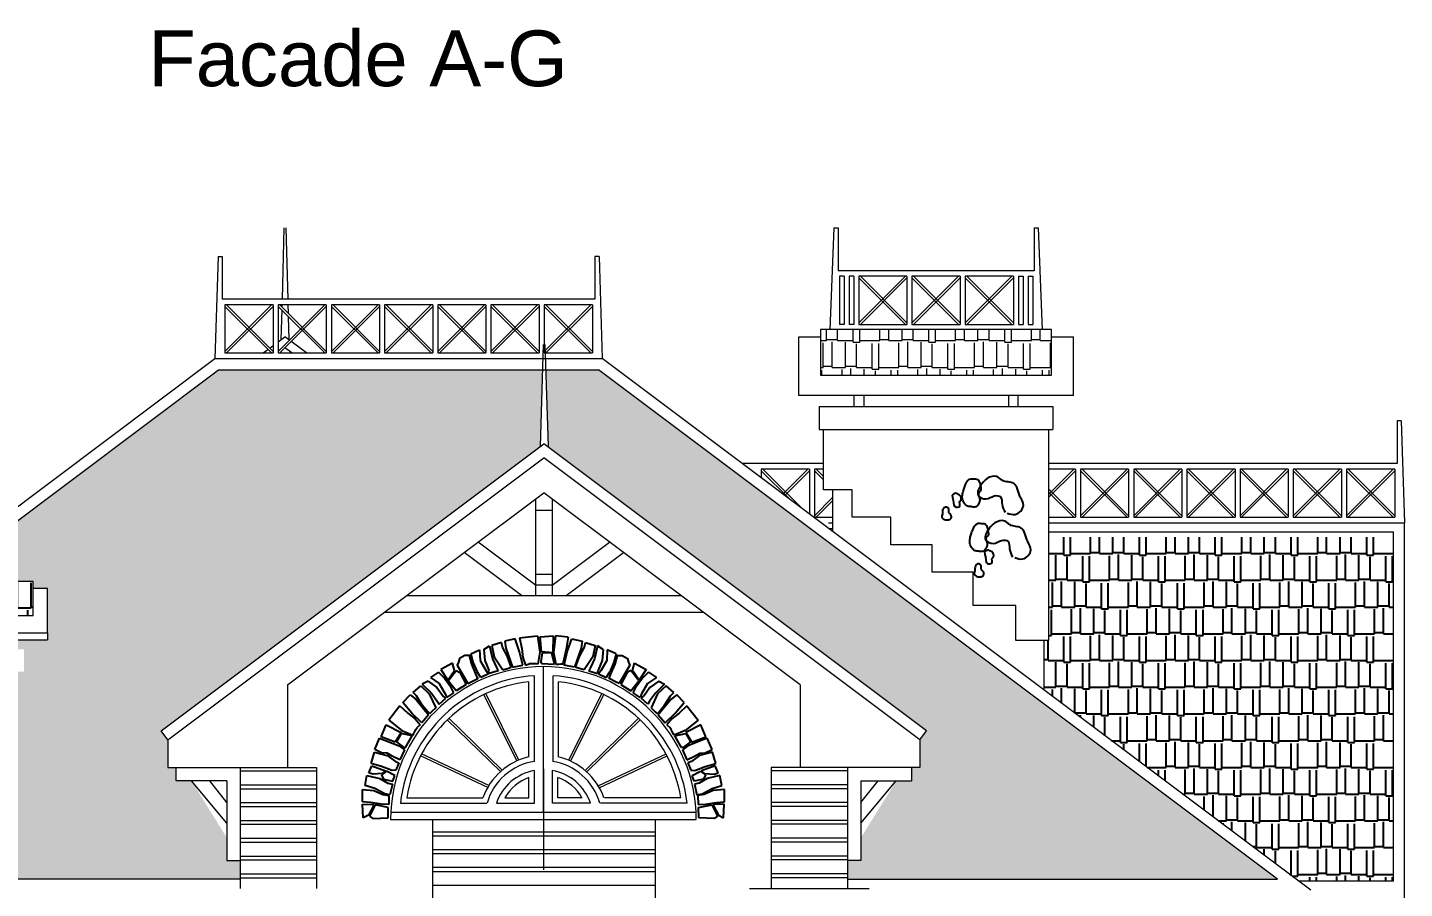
# Model space of a CAD drawing. Header units: millimetres. Extents: x 85048 to 158814, y 1395 to 38919.
# Drawn here: x 119736 to 132096, y 10622 to 18351 of the extents above; entities that cross this region are included whole.
import ezdxf

# ---------------------------------------------------------------- set-up
doc = ezdxf.new("R2010")
doc.units = ezdxf.units.MM
doc.layers.add('hatches', color=8, linetype='Continuous')
doc.layers.add('wall', color=5, linetype='Continuous')
doc.layers.add('txt', color=7, linetype='Continuous', lineweight=13)
doc.styles.get("Standard").update_dxf_attribs({"font": 'arial.ttf'})
pattern_1 = [(0, (-4078673.12, 892499.9), (510, 240), [120, -100, 140, -60, 180, -80]), (0, (-4078553.12, 892509.9), (510, 240), [100, -380, 80, -120]), (0, (-4078313.12, 892484.9), (510, 240), [60, -620]), (90, (-4078673.12, 892499.9), (-170, 240), [230, -730]), (90, (-4078553.12, 892499.9), (-170, 240), [225, -735]), (90, (-4078453.12, 892499.9), (-170, 240), [210, -750]), (90, (-4078313.12, 892484.9), (-170, 240), [230, -730]), (90, (-4078253.12, 892484.9), (-170, 240), [230, -730]), (90, (-4078073.12, 892499.9), (-170, 240), [220, -740])]

msp = doc.modelspace()

# ---------------------------------------------------------------- hatches: boundary and pattern name
at = {"layer": 'hatches', "ltscale": 50, "true_color": 0x8f9991}
h = msp.add_hatch(dxfattribs=at)
h.set_pattern_fill('AR-RSHKE', color=252, scale=20, style=0)
h.set_pattern_definition(pattern_1)
h.paths.add_polyline_path([(115356, 10707), (118304, 12918), (118304, 12853), (118827, 12853), (118827, 12769), (118515, 12769), (118515, 12569), (118586, 12569), (118570, 10881), (118661, 10881), (118661, 10707)])
h.paths.add_polyline_path([(127216, 11077), (127216, 10872), (127203, 10872), (127203, 10870), (127096, 10870), (127096, 10707), (130956, 10707), (124861, 15279), (124386, 15279), (124408, 14593), (127805, 12037), (127745, 11957), (127745, 11707), (127670, 11707), (127670, 11587), (127533, 11587)])
h.paths.add_polyline_path([(121538, 10872), (121525, 10872), (121525, 11077), (121208, 11587), (121071, 11587), (121071, 11707), (120996, 11707), (120996, 11957), (120933, 12040), (124337, 14593), (124358, 15279), (121451, 15279), (118918, 13379), (119787, 13379), (119787, 13314), (119916, 13314), (119916, 12918), (119916, 12853), (119393, 12853), (119393, 12769), (119705, 12769), (119705, 12569), (119626, 12569), (119626, 10881), (119551, 10881), (119551, 10707), (121645, 10707), (121645, 10870), (121538, 10870)])
h.paths.add_polyline_path([(121484, 12773), (120830, 12773), (120830, 12773), (121484, 12773)], flags=16)
h = msp.add_hatch(dxfattribs=at)
h.set_pattern_fill('AR-RSHKE', color=252, scale=20, style=0)
h.set_pattern_definition([(0, (-1961982.92, 1396508.58), (510, 240), [120, -100, 140, -60, 180, -80]), (0, (-1961862.92, 1396518.58), (510, 240), [100, -380, 80, -120]), (0, (-1961622.92, 1396493.58), (510, 240), [60, -620]), (90, (-1961982.92, 1396508.58), (-170, 240), [230, -730]), (90, (-1961862.92, 1396508.58), (-170, 240), [225, -735]), (90, (-1961762.92, 1396508.58), (-170, 240), [210, -750]), (90, (-1961622.92, 1396493.58), (-170, 240), [230, -730]), (90, (-1961562.92, 1396493.58), (-170, 240), [230, -730]), (90, (-1961382.92, 1396508.58), (-170, 240), [220, -740])])
h.paths.add_polyline_path([(128904, 13775), (128904, 12848), (128859, 12848), (128859, 12405), (131149, 10687), (131996, 10687), (131996, 13775)])
h = msp.add_hatch(dxfattribs=at)
h.set_pattern_fill('AR-RSHKE', color=252, scale=20, style=0)
h.set_pattern_definition(pattern_1)
h.paths.add_polyline_path([(118433, 13073), (119787, 13073), (119787, 13379), (118433, 13379)])
at = {"layer": 'wall', "linetype": 'Continuous', "lineweight": 15, "ltscale": 0.13}
h = msp.add_hatch(dxfattribs=at)
h.set_pattern_fill('AR-RSHKE', color=250, scale=20, style=0)
h.set_pattern_definition(pattern_1)
h.paths.add_polyline_path([(126853, 15229), (128927, 15229), (128927, 15639), (126853, 15639)])

# ---------------------------------------------------------------- linework, layer by layer
at = {"layer": 'hatches', "color": 252, "ltscale": 50, "true_color": 0x8f9991}
for p, q in [((124113, 12863, 3), (124021, 12841, 3)), ((124153, 12747, 3), (124113, 12863, 3)), ((124152, 12871, 3), (124314, 12891, 3)), ((124152, 12871, 3), (124173, 12776, 3)), ((124314, 12891, 3), (124334, 12744, 3)), ((124337, 12882, 1), (124454, 12889, 1)), ((124349, 12747, 1), (124337, 12882, 1)), ((124454, 12889, 1), (124450, 12736, 1)), ((124474, 12890, 1), (124458, 12741, 1)), ((124590, 12879, 1), (124474, 12890, 1)), ((124590, 12879, 1), (124572, 12771, 1)), ((124581, 12747, 3), (124621, 12863, 3)), ((124621, 12863, 3), (124713, 12841, 3)), ((123714, 12729, 3), (123794, 12765, 3)), ((123714, 12729, 3), (123794, 12765, 3)), ((123794, 12765, 3), (123799, 12670, 3)), ((123831, 12767, 3), (123882, 12799, 3)), ((123831, 12767, 3), (123841, 12670, 3)), ((123882, 12799, 3), (123910, 12685, 3)), ((123990, 12831, 3), (123903, 12802, 3)), ((123903, 12802, 3), (123924, 12700, 3)), ((124000, 12788, 3), (123990, 12831, 3)), ((124043, 12703, 3), (124000, 12788, 3)), ((124021, 12841, 3), (124028, 12779, 3)), ((124028, 12779, 3), (124089, 12609, 3)), ((124182, 12626, 3), (124153, 12747, 3)), ((124173, 12776, 3), (124183, 12695, 3)), ((124334, 12744, 3), (124318, 12637, 3)), ((124356, 12738, 1), (124343, 12656, 1)), ((124450, 12736, 1), (124349, 12747, 1)), ((124442, 12733, 1), (124356, 12738, 1)), ((124467, 12635, 1), (124442, 12733, 1)), ((124458, 12741, 1), (124478, 12635, 1)), ((124572, 12771, 1), (124541, 12639, 1)), ((124552, 12626, 3), (124581, 12747, 3)), ((124706, 12779, 3), (124645, 12609, 3)), ((124691, 12703, 3), (124734, 12788, 3)), ((124713, 12841, 3), (124706, 12779, 3)), ((124734, 12788, 3), (124744, 12831, 3)), ((124744, 12831, 3), (124831, 12802, 3)), ((124831, 12802, 3), (124810, 12700, 3)), ((124852, 12799, 3), (124824, 12685, 3)), ((124903, 12767, 3), (124852, 12799, 3)), ((124903, 12767, 3), (124893, 12670, 3)), ((124940, 12765, 3), (124935, 12670, 3)), ((125020, 12729, 3), (124940, 12765, 3)), ((125020, 12729, 3), (124940, 12765, 3)), ((123551, 12646, 3), (123446, 12587, 3)), ((123569, 12580, 3), (123551, 12644, 3)), ((123714, 12729, 3), (123734, 12654, 3)), ((123734, 12654, 3), (123771, 12567, 3)), ((123799, 12670, 3), (123852, 12576, 3)), ((123841, 12670, 3), (123877, 12582, 3)), ((123910, 12685, 3), (123944, 12605, 3)), ((123924, 12700, 3), (124001, 12586, 3)), ((124078, 12608, 3), (124043, 12703, 3)), ((124054, 12599, 3), (124078, 12608, 3)), ((124089, 12609, 3), (124182, 12626, 3)), ((124183, 12695, 3), (124206, 12627, 3)), ((124206, 12627, 3), (124240, 12640, 3)), ((124343, 12656, 1), (124348, 12642, 1)), ((124348, 12642, 1), (124467, 12635, 1)), ((124645, 12609, 3), (124552, 12626, 3)), ((124656, 12608, 3), (124691, 12703, 3)), ((124680, 12599, 3), (124656, 12608, 3)), ((124810, 12700, 3), (124733, 12586, 3)), ((124824, 12685, 3), (124790, 12605, 3)), ((124893, 12670, 3), (124857, 12582, 3)), ((124935, 12670, 3), (124882, 12576, 3)), ((125000, 12654, 3), (124963, 12567, 3)), ((125020, 12729, 3), (125000, 12654, 3)), ((125165, 12580, 3), (125183, 12644, 3)), ((125183, 12646, 3), (125288, 12587, 3)), ((123332, 12484, 3), (123279, 12457, 3)), ((123332, 12484, 3), (123411, 12425, 3)), ((123425, 12565, 3), (123353, 12515, 3)), ((123425, 12565, 3), (123353, 12515, 3)), ((123353, 12515, 3), (123432, 12462, 3)), ((123425, 12565, 3), (123479, 12509, 3)), ((123446, 12587, 3), (123508, 12492, 3)), ((123446, 12587, 3), (123508, 12492, 3)), ((123479, 12509, 3), (123535, 12433, 3)), ((123508, 12492, 3), (123569, 12580, 3)), ((123508, 12492, 3), (123569, 12580, 3)), ((123512, 12485, 3), (123582, 12578, 3)), ((123512, 12485, 3), (123582, 12578, 3)), ((123583, 12397, 3), (123512, 12485, 3)), ((123583, 12397, 3), (123512, 12485, 3)), ((123582, 12578, 3), (123615, 12560, 3)), ((123582, 12578, 3), (123615, 12560, 3)), ((123615, 12560, 3), (123672, 12452, 3)), ((123804, 12516, 3), (123771, 12567, 3)), ((123874, 12548, 3), (123804, 12516, 3)), ((123852, 12576, 3), (123874, 12548, 3)), ((123881, 12552, 3), (123877, 12582, 3)), ((123960, 12577, 3), (123881, 12552, 3)), ((123944, 12605, 3), (123960, 12577, 3)), ((124001, 12586, 3), (124054, 12599, 3)), ((124733, 12586, 3), (124680, 12599, 3)), ((124790, 12605, 3), (124774, 12577, 3)), ((124774, 12577, 3), (124853, 12552, 3)), ((124853, 12552, 3), (124857, 12582, 3)), ((124882, 12576, 3), (124860, 12548, 3)), ((124860, 12548, 3), (124930, 12516, 3)), ((124930, 12516, 3), (124963, 12567, 3)), ((125119, 12560, 3), (125062, 12452, 3)), ((125152, 12578, 3), (125119, 12560, 3)), ((125152, 12578, 3), (125119, 12560, 3)), ((125151, 12397, 3), (125222, 12485, 3)), ((125151, 12397, 3), (125222, 12485, 3)), ((125222, 12485, 3), (125152, 12578, 3)), ((125222, 12485, 3), (125152, 12578, 3)), ((125226, 12492, 3), (125165, 12580, 3)), ((125226, 12492, 3), (125165, 12580, 3)), ((125255, 12509, 3), (125199, 12433, 3)), ((125288, 12587, 3), (125226, 12492, 3)), ((125288, 12587, 3), (125226, 12492, 3)), ((125309, 12565, 3), (125255, 12509, 3)), ((125381, 12515, 3), (125302, 12462, 3)), ((125309, 12565, 3), (125381, 12515, 3)), ((125309, 12565, 3), (125381, 12515, 3)), ((125402, 12484, 3), (125323, 12425, 3)), ((125402, 12484, 3), (125455, 12457, 3)), ((123196, 12380, 3), (123265, 12440, 3)), ((123227, 12350, 3), (123196, 12380, 3)), ((123265, 12440, 3), (123342, 12370, 3)), ((123279, 12457, 3), (123362, 12375, 3)), ((123342, 12370, 3), (123401, 12245, 3)), ((123362, 12375, 3), (123414, 12304, 3)), ((123411, 12425, 3), (123468, 12349, 3)), ((123432, 12462, 3), (123486, 12368, 3)), ((123486, 12368, 3), (123499, 12335, 3)), ((123499, 12335, 3), (123562, 12379, 3)), ((123562, 12379, 3), (123535, 12433, 3)), ((123672, 12452, 3), (123583, 12397, 3)), ((125062, 12452, 3), (125151, 12397, 3)), ((125172, 12379, 3), (125199, 12433, 3)), ((125235, 12335, 3), (125172, 12379, 3)), ((125248, 12368, 3), (125235, 12335, 3)), ((125302, 12462, 3), (125248, 12368, 3)), ((125323, 12425, 3), (125267, 12349, 3)), ((125372, 12375, 3), (125320, 12304, 3)), ((125392, 12370, 3), (125333, 12245, 3)), ((125455, 12457, 3), (125372, 12375, 3)), ((125469, 12440, 3), (125392, 12370, 3)), ((125538, 12380, 3), (125469, 12440, 3)), ((125507, 12350, 3), (125538, 12380, 3)), ((123079, 12261, 3), (122978, 12133, 3)), ((123079, 12261, 3), (123150, 12195, 3)), ((123105, 12291, 3), (123171, 12359, 3)), ((123185, 12197, 3), (123105, 12291, 3)), ((123171, 12359, 3), (123221, 12321, 3)), ((123221, 12321, 3), (123336, 12182, 3)), ((123279, 12269, 3), (123227, 12350, 3)), ((123343, 12190, 3), (123279, 12269, 3)), ((123401, 12245, 3), (123363, 12207, 3)), ((123414, 12304, 3), (123430, 12276, 3)), ((123430, 12276, 3), (123491, 12331, 3)), ((123491, 12331, 3), (123468, 12349, 3)), ((125243, 12331, 3), (125267, 12349, 3)), ((125304, 12276, 3), (125243, 12331, 3)), ((125320, 12304, 3), (125304, 12276, 3)), ((125333, 12245, 3), (125371, 12207, 3)), ((125391, 12190, 3), (125455, 12269, 3)), ((125513, 12321, 3), (125398, 12182, 3)), ((125455, 12269, 3), (125507, 12350, 3)), ((125563, 12359, 3), (125513, 12321, 3)), ((125549, 12197, 3), (125629, 12291, 3)), ((125629, 12291, 3), (125563, 12359, 3)), ((125655, 12261, 3), (125584, 12195, 3)), ((125655, 12261, 3), (125756, 12133, 3)), ((122978, 12133, 3), (123095, 12040, 3)), ((123150, 12195, 3), (123214, 12145, 3)), ((123274, 12110, 3), (123185, 12197, 3)), ((123214, 12145, 3), (123261, 12090, 3)), ((123336, 12182, 3), (123274, 12110, 3)), ((123363, 12207, 3), (123343, 12190, 3)), ((125371, 12207, 3), (125391, 12190, 3)), ((125398, 12182, 3), (125460, 12110, 3)), ((125460, 12110, 3), (125549, 12197, 3)), ((125520, 12145, 3), (125473, 12090, 3)), ((125584, 12195, 3), (125520, 12145, 3)), ((125756, 12133, 3), (125639, 12040, 3)), ((122909, 11984, 3), (122955, 12092, 3)), ((122955, 12092, 3), (123090, 12021, 3)), ((123090, 12021, 3), (123035, 11935, 3)), ((123090, 12012, 3), (123047, 11937, 3)), ((123188, 11991, 3), (123090, 12012, 3)), ((123095, 12040, 3), (123195, 11999, 3)), ((123129, 11887, 3), (123188, 11991, 3)), ((123261, 12090, 3), (123233, 12068, 3)), ((125473, 12090, 3), (125502, 12068, 3)), ((125639, 12040, 3), (125539, 11999, 3)), ((125546, 11991, 3), (125644, 12012, 3)), ((125605, 11887, 3), (125546, 11991, 3)), ((125779, 12092, 3), (125644, 12021, 3)), ((125644, 12021, 3), (125699, 11935, 3)), ((125644, 12012, 3), (125687, 11937, 3)), ((125825, 11984, 3), (125779, 12092, 3)), ((122854, 11871, 3), (122896, 11970, 3)), ((122914, 11841, 3), (122854, 11871, 3)), ((122896, 11970, 3), (123072, 11904, 3)), ((123035, 11935, 3), (122909, 11984, 3)), ((123047, 11937, 3), (123114, 11889, 3)), ((123072, 11904, 3), (123120, 11868, 3)), ((123120, 11868, 3), (123079, 11777, 3)), ((123114, 11889, 3), (123129, 11887, 3)), ((125620, 11889, 3), (125605, 11887, 3)), ((125662, 11904, 3), (125614, 11868, 3)), ((125614, 11868, 3), (125655, 11777, 3)), ((125687, 11937, 3), (125620, 11889, 3)), ((125838, 11970, 3), (125662, 11904, 3)), ((125699, 11935, 3), (125825, 11984, 3)), ((125820, 11841, 3), (125880, 11871, 3)), ((125880, 11871, 3), (125838, 11970, 3)), ((122819, 11744, 3), (122851, 11846, 3)), ((122914, 11717, 3), (122819, 11744, 3)), ((122851, 11846, 3), (122965, 11816, 3)), ((122963, 11836, 3), (122914, 11841, 3)), ((123010, 11811, 3), (122963, 11836, 3)), ((122965, 11816, 3), (123038, 11763, 3)), ((123079, 11777, 3), (123010, 11811, 3)), ((123038, 11763, 3), (123070, 11751, 3)), ((123070, 11751, 3), (123043, 11683, 3)), ((125655, 11777, 3), (125724, 11811, 3)), ((125696, 11763, 3), (125664, 11751, 3)), ((125664, 11751, 3), (125691, 11683, 3)), ((125769, 11816, 3), (125696, 11763, 3)), ((125724, 11811, 3), (125771, 11836, 3)), ((125883, 11846, 3), (125769, 11816, 3)), ((125771, 11836, 3), (125820, 11841, 3)), ((125820, 11717, 3), (125915, 11744, 3)), ((125915, 11744, 3), (125883, 11846, 3)), ((122767, 11546, 3), (122783, 11635, 3)), ((122783, 11635, 3), (122897, 11608, 3)), ((122800, 11661, 3), (122826, 11724, 3)), ((122834, 11647, 3), (122800, 11661, 3)), ((122826, 11724, 3), (122948, 11678, 3)), ((122920, 11655, 3), (122834, 11647, 3)), ((122957, 11675, 3), (122913, 11642, 3)), ((122913, 11642, 3), (122930, 11602, 3)), ((123009, 11680, 3), (122914, 11717, 3)), ((122948, 11678, 3), (122920, 11655, 3)), ((123033, 11636, 3), (122957, 11675, 3)), ((123043, 11683, 3), (123009, 11680, 3)), ((123014, 11584, 3), (123033, 11636, 3)), ((125691, 11683, 3), (125725, 11680, 3)), ((125701, 11636, 3), (125778, 11675, 3)), ((125720, 11584, 3), (125701, 11636, 3)), ((125725, 11680, 3), (125820, 11717, 3)), ((125778, 11675, 3), (125821, 11642, 3)), ((125908, 11724, 3), (125786, 11678, 3)), ((125786, 11678, 3), (125814, 11655, 3)), ((125821, 11642, 3), (125804, 11602, 3)), ((125814, 11655, 3), (125900, 11647, 3)), ((125951, 11635, 3), (125837, 11608, 3)), ((125900, 11647, 3), (125934, 11661, 3)), ((125934, 11661, 3), (125908, 11724, 3)), ((125967, 11546, 3), (125951, 11635, 3)), ((122742, 11510, 1), (122843, 11502, 1)), ((122743, 11401, 1), (122742, 11510, 1)), ((122852, 11519, 3), (122767, 11546, 3)), ((122843, 11502, 1), (122925, 11466, 1)), ((122943, 11473, 3), (122852, 11519, 3)), ((122897, 11608, 3), (122970, 11567, 3)), ((122930, 11602, 3), (123014, 11584, 3)), ((122970, 11567, 3), (123011, 11559, 3)), ((123011, 11559, 3), (122989, 11464, 3)), ((125804, 11602, 3), (125720, 11584, 3)), ((125764, 11567, 3), (125723, 11559, 3)), ((125723, 11559, 3), (125745, 11464, 3)), ((125837, 11608, 3), (125764, 11567, 3)), ((125791, 11473, 3), (125882, 11519, 3)), ((125891, 11502, 1), (125809, 11466, 1)), ((125882, 11519, 3), (125967, 11546, 3)), ((125992, 11510, 1), (125891, 11502, 1)), ((125991, 11401, 1), (125992, 11510, 1)), ((122813, 11395, 1), (122743, 11401, 1)), ((122744, 11380, 1), (122847, 11375, 1)), ((122750, 11256, 1), (122744, 11380, 1)), ((122750, 11256, 1), (122744, 11380, 1)), ((122847, 11375, 1), (122797, 11280, 1)), ((122847, 11375, 1), (122797, 11280, 1)), ((122856, 11374, 1), (122805, 11270, 1)), ((122856, 11374, 1), (122805, 11270, 1)), ((122913, 11378, 1), (122813, 11395, 1)), ((122974, 11350, 1), (122856, 11374, 1)), ((122978, 11377, 1), (122913, 11378, 1)), ((122925, 11466, 1), (122980, 11457, 1)), ((122989, 11464, 3), (122943, 11473, 3)), ((122980, 11457, 1), (122978, 11377, 1)), ((125745, 11464, 3), (125791, 11473, 3)), ((125809, 11466, 1), (125754, 11457, 1)), ((125754, 11457, 1), (125756, 11377, 1)), ((125756, 11377, 1), (125821, 11378, 1)), ((125760, 11350, 1), (125878, 11374, 1)), ((125821, 11378, 1), (125921, 11395, 1)), ((125878, 11374, 1), (125930, 11270, 1)), ((125878, 11374, 1), (125930, 11270, 1)), ((125990, 11380, 1), (125887, 11375, 1)), ((125887, 11375, 1), (125937, 11280, 1)), ((125887, 11375, 1), (125937, 11280, 1)), ((125921, 11395, 1), (125991, 11401, 1)), ((125984, 11256, 1), (125990, 11380, 1)), ((125984, 11256, 1), (125990, 11380, 1)), ((122797, 11280, 1), (122750, 11256, 1)), ((122797, 11280, 1), (122750, 11256, 1)), ((122805, 11270, 1), (122836, 11249, 1)), ((122805, 11270, 1), (122836, 11249, 1)), ((122836, 11249, 1), (122972, 11256, 1)), ((122836, 11249, 1), (122972, 11256, 1)), ((122972, 11256, 1), (122974, 11350, 1)), ((122972, 11256, 1), (122974, 11350, 1)), ((125762, 11256, 1), (125760, 11350, 1)), ((125762, 11256, 1), (125760, 11350, 1)), ((125898, 11249, 1), (125762, 11256, 1)), ((125898, 11249, 1), (125762, 11256, 1)), ((125930, 11270, 1), (125898, 11249, 1)), ((125930, 11270, 1), (125898, 11249, 1)), ((125937, 11280, 1), (125984, 11256, 1)), ((125937, 11280, 1), (125984, 11256, 1))]:
    msp.add_line(p, q, dxfattribs=at)
at = {"layer": 'hatches', "color": 252, "ltscale": 50, "true_color": 0x8f9991, "elevation": 3}
for points in [[(123688, 12461), (123719, 12478), (123777, 12507), (123758, 12554), (123724, 12636), (123702, 12714), (123660, 12714), (123612, 12687), (123605, 12654), (123591, 12627), (123688, 12461)], [(125046, 12461), (125015, 12478), (124957, 12507), (124976, 12554), (125010, 12636), (125032, 12714), (125074, 12714), (125122, 12687), (125129, 12654), (125143, 12627), (125046, 12461)]]:
    msp.add_lwpolyline(points, dxfattribs=at)
at = {"layer": 'hatches', "color": 252, "ltscale": 50, "true_color": 0x8f9991}
for points in [[(128207, 14050, 1), (128173, 14054, 1), (128152, 14070, 1), (128128, 14121, 1), (128129, 14165, 1), (128139, 14203, 1), (128153, 14241, 1), (128167, 14270, 1), (128202, 14300, 1), (128231, 14299, 1), (128256, 14297, 1), (128281, 14270, 1), (128290, 14236, 1), (128289, 14189, 1), (128274, 14174, 1), (128282, 14122, 1), (128281, 14093, 1), (128249, 14049, 1), (128203, 14049, 1)], [(128530, 13992, 1), (128602, 13980, 1), (128675, 14061, 1), (128647, 14136, 1), (128586, 14259, 1), (128488, 14285, 1), (128440, 14319, 1), (128351, 14302, 1), (128302, 14254, 1), (128270, 14152, 1), (128339, 14119, 1), (128413, 14146, 1), (128471, 14137, 1), (128484, 14069, 1), (128511, 13999, 1)], [(128004, 13932, 1), (128026, 13945, 1), (128025, 13975, 1), (128007, 13997, 1), (128002, 14035, 1), (127976, 14045, 1), (127953, 14028, 1), (127948, 13984, 1), (127944, 13953, 1), (127976, 13932, 1), (128006, 13933, 1)], [(128274, 13651, 1), (128240, 13654, 1), (128219, 13671, 1), (128195, 13722, 1), (128196, 13766, 1), (128206, 13803, 1), (128220, 13841, 1), (128234, 13871, 1), (128269, 13900, 1), (128297, 13899, 1), (128323, 13898, 1), (128348, 13871, 1), (128357, 13836, 1), (128356, 13789, 1), (128341, 13774, 1), (128349, 13723, 1), (128348, 13694, 1), (128316, 13649, 1), (128270, 13650, 1)], [(128597, 13592, 1), (128669, 13580, 1), (128742, 13661, 1), (128714, 13736, 1), (128653, 13860, 1), (128555, 13885, 1), (128507, 13920, 1), (128418, 13903, 1), (128369, 13854, 1), (128336, 13753, 1), (128406, 13719, 1), (128480, 13747, 1), (128538, 13738, 1), (128551, 13670, 1), (128578, 13599, 1)], [(128295, 13421, 1), (128317, 13434, 1), (128316, 13465, 1), (128297, 13487, 1), (128293, 13525, 1), (128266, 13535, 1), (128244, 13517, 1), (128238, 13474, 1), (128235, 13442, 1), (128266, 13421, 1), (128296, 13422, 1)]]:
    msp.add_spline(points, degree=3, dxfattribs=at)
for points in [[(128053, 14057, 1), (128053, 14057, 1), (128035, 14155, 1), (128044, 14160, 1), (128056, 14168, 1), (128076, 14171, 1), (128089, 14159, 1), (128104, 14154, 1), (128117, 14139, 1), (128121, 14114, 1), (128101, 14098, 1), (128102, 14076, 1), (128111, 14052, 1), (128080, 14043, 1), (128062, 14049, 1), (128054, 14056, 1), (128053, 14057, 1)], [(128343, 13546, 1), (128343, 13546, 1), (128325, 13644, 1), (128334, 13649, 1), (128346, 13657, 1), (128367, 13660, 1), (128379, 13649, 1), (128395, 13644, 1), (128408, 13628, 1), (128412, 13603, 1), (128391, 13587, 1), (128392, 13565, 1), (128401, 13541, 1), (128370, 13532, 1), (128353, 13539, 1), (128344, 13546, 1), (128343, 13546, 1)]]:
    msp.add_open_spline(points, degree=3, knots=[124.845666, 124.845666, 124.845666, 124.845666, 127.93742, 131.029173, 153.842308, 170.334498, 186.795964, 201.512455, 218.997738, 245.397607, 266.238724, 289.285258, 308.048715, 331.383778, 361.749297, 364.491593, 364.491593, 364.491593, 364.491593], dxfattribs=at)
for points in [[(124318, 12637, 3), (124299, 12638, 3), (124269, 12638, 3), (124240, 12640, 3)], [(124478, 12635, 1), (124494, 12636, 1), (124516, 12637, 1), (124541, 12639, 1)], [(123195, 11999, 3), (123204, 12016, 3), (123219, 12042, 3), (123233, 12068, 3)], [(125539, 11999, 3), (125530, 12016, 3), (125515, 12042, 3), (125502, 12068, 3)]]:
    msp.add_open_spline(points, degree=3, dxfattribs=at)
at = {"layer": 'wall', "color": 250, "linetype": 'Continuous', "lineweight": 15, "ltscale": 0.13}
for p, q in [((122038, 16554, 1), (122021, 15911, 1)), ((122038, 16554, 1), (122021, 15911, 1)), ((122054, 16554, 1), (122071, 15911, 1)), ((122054, 16554, 1), (122071, 15911, 1)), ((126975, 16554, 1), (126938, 15638, 1)), ((126975, 16554, 1), (127012, 16554, 1)), ((127012, 16554, 1), (127012, 16168, 1)), ((128772, 16554, 1), (128772, 16168, 1)), ((128772, 16554, 1), (128808, 16554, 1)), ((128808, 16554, 1), (128845, 15638, 1)), ((121446, 16294, 1), (121418, 15379, 1)), ((121446, 16294, 1), (121483, 16294, 1)), ((121483, 16294, 1), (121483, 15911, 1)), ((124829, 16294, 1), (124829, 15911, 1)), ((124866, 16294, 1), (124829, 16294, 1)), ((124866, 16294, 1), (124894, 15379, 1)), ((128772, 16168, 1), (127012, 16168, 1)), ((127065, 16118, 1), (127023, 16118, 1)), ((127023, 16118, 1), (127023, 15686, 1)), ((127065, 16118, 1), (127065, 15686, 1)), ((127110, 16118, 1), (127110, 15686, 1)), ((127153, 16118, 1), (127110, 16118, 1)), ((127153, 16118, 1), (127153, 15686, 1)), ((127153, 16118, 1), (127153, 15686, 1)), ((127153, 16118, 1), (127153, 15686, 1)), ((127198, 15700, 1), (127616, 16118, 1)), ((127630, 16118, 1), (127198, 16118, 1)), ((127198, 16118, 1), (127198, 15686, 1)), ((127198, 16104, 1), (127616, 15686, 1)), ((127212, 16118, 1), (127630, 15700, 1)), ((127212, 15686, 1), (127630, 16104, 1)), ((127630, 16118, 1), (127630, 15686, 1)), ((127630, 16118, 1), (127630, 15686, 1)), ((127675, 15700, 1), (128094, 16118, 1)), ((128108, 16118, 1), (127675, 16118, 1)), ((127675, 16118, 1), (127675, 15686, 1)), ((127675, 16104, 1), (128094, 15686, 1)), ((127690, 16118, 1), (128108, 15700, 1)), ((127690, 15686, 1), (128108, 16104, 1)), ((128108, 16118, 1), (128108, 15686, 1)), ((128108, 16118, 1), (128108, 15686, 1)), ((128153, 15700, 1), (128571, 16118, 1)), ((128585, 16118, 1), (128153, 16118, 1)), ((128153, 16118, 1), (128153, 15686, 1)), ((128153, 16104, 1), (128571, 15686, 1)), ((128167, 16118, 1), (128585, 15700, 1)), ((128167, 15686, 1), (128585, 16104, 1)), ((128585, 16118, 1), (128585, 15686, 1)), ((128585, 16118, 1), (128585, 15686, 1)), ((128630, 16118, 1), (128630, 15686, 1)), ((128630, 16118, 1), (128674, 16118, 1)), ((128630, 16118, 1), (128630, 15686, 1)), ((128674, 16118, 1), (128674, 15686, 1)), ((128719, 16118, 1), (128760, 16118, 1)), ((128719, 16118, 1), (128719, 15686, 1)), ((128760, 16118, 1), (128760, 15686, 1)), ((124829, 15911, 1), (121483, 15911, 1)), ((121508, 15443, 1), (121927, 15861, 1)), ((121941, 15861, 1), (121508, 15861, 1)), ((121508, 15861, 1), (121508, 15429, 1)), ((121508, 15847, 1), (121927, 15429, 1)), ((121523, 15861, 1), (121941, 15443, 1)), ((121523, 15429, 1), (121941, 15847, 1)), ((121941, 15861, 1), (121941, 15429, 1)), ((121941, 15861, 1), (121941, 15429, 1)), ((121986, 15443, 1), (122404, 15861, 1)), ((122418, 15861, 1), (121986, 15861, 1)), ((121986, 15861, 1), (121986, 15429, 1)), ((121986, 15847, 1), (122404, 15429, 1)), ((122000, 15861, 1), (122418, 15443, 1)), ((122000, 15429, 1), (122418, 15847, 1)), ((122019, 15861, 1), (122019, 15842, 1)), ((122019, 15861, 1), (122019, 15842, 1)), ((122072, 15861, 1), (122075, 15787, 1)), ((122072, 15861, 1), (122075, 15787, 1)), ((122418, 15861, 1), (122418, 15429, 1)), ((122418, 15861, 1), (122418, 15429, 1)), ((122463, 15443, 1), (122882, 15861, 1)), ((122896, 15861, 1), (122463, 15861, 1)), ((122463, 15861, 1), (122463, 15429, 1)), ((122463, 15847, 1), (122882, 15429, 1)), ((122478, 15861, 1), (122896, 15443, 1)), ((122478, 15429, 1), (122896, 15847, 1)), ((122896, 15861, 1), (122896, 15429, 1)), ((122896, 15861, 1), (122896, 15429, 1)), ((122941, 15443, 1), (123359, 15861, 1)), ((123374, 15861, 1), (122941, 15861, 1)), ((122941, 15861, 1), (122941, 15429, 1)), ((122941, 15847, 1), (123359, 15429, 1)), ((122955, 15861, 1), (123374, 15443, 1)), ((122955, 15429, 1), (123374, 15847, 1)), ((123374, 15861, 1), (123374, 15429, 1)), ((123374, 15861, 1), (123374, 15429, 1)), ((123704, 15861, 1), (123419, 15861, 1)), ((123419, 15443, 1), (123837, 15861, 1)), ((123851, 15861, 1), (123419, 15861, 1)), ((123419, 15861, 1), (123419, 15429, 1)), ((123419, 15847, 1), (123837, 15429, 1)), ((123433, 15861, 1), (123851, 15443, 1)), ((123433, 15429, 1), (123851, 15847, 1)), ((123851, 15861, 1), (123851, 15429, 1)), ((123851, 15861, 1), (123851, 15429, 1)), ((124181, 15861, 1), (123896, 15861, 1)), ((123896, 15443, 1), (124314, 15861, 1)), ((124329, 15861, 1), (123896, 15861, 1)), ((123896, 15861, 1), (123896, 15429, 1)), ((123896, 15847, 1), (124314, 15429, 1)), ((123910, 15861, 1), (124329, 15443, 1)), ((123910, 15429, 1), (124329, 15847, 1)), ((124329, 15861, 1), (124329, 15429, 1)), ((124329, 15861, 1), (124329, 15429, 1)), ((124659, 15861, 1), (124374, 15861, 1)), ((124374, 15443, 1), (124792, 15861, 1)), ((124806, 15861, 1), (124374, 15861, 1)), ((124374, 15861, 1), (124374, 15429, 1)), ((124374, 15847, 1), (124792, 15429, 1)), ((124388, 15861, 1), (124806, 15443, 1)), ((124388, 15429, 1), (124806, 15847, 1)), ((124806, 15861, 1), (124806, 15429, 1)), ((122018, 15815, 1), (122009, 15549, 1)), ((122018, 15815, 1), (122009, 15549, 1)), ((122076, 15757, 1), (122082, 15549, 1)), ((122076, 15757, 1), (122082, 15549, 1)), ((121986, 15530, 1), (122046, 15575, 1)), ((122087, 15544, 1), (122046, 15575, 1)), ((122087, 15544, 1), (122046, 15575, 1)), ((126659, 15048, 1), (126659, 15575, 1)), ((126659, 15575, 1), (126854, 15575, 1)), ((128927, 15639, 1), (126853, 15639, 1)), ((127065, 15686, 1), (127023, 15686, 1)), ((127153, 15686, 1), (127110, 15686, 1)), ((127198, 15686, 1), (127630, 15686, 1)), ((127675, 15686, 1), (128108, 15686, 1)), ((128153, 15686, 1), (128585, 15686, 1)), ((128630, 15686, 1), (128674, 15686, 1)), ((128719, 15686, 1), (128760, 15686, 1)), ((128929, 15575, 1), (129124, 15575, 1)), ((129124, 15048, 1), (129124, 15575, 1)), ((121851, 15429, 1), (121894, 15461, 1)), ((121911, 15473, 1), (121941, 15496, 1)), ((122107, 15429, 1), (122046, 15475, 1)), ((122107, 15429, 1), (122046, 15475, 1)), ((122107, 15429, 1), (122046, 15475, 1)), ((122107, 15429, 1), (122046, 15475, 1)), ((122240, 15429, 1), (122103, 15532, 1)), ((122240, 15429, 1), (122103, 15532, 1)), ((124365, 15506, 6), (124337, 14593, 6)), ((124379, 15506, 6), (124408, 14593, 6)), ((118752, 13379, 3), (121418, 15379, 3)), ((121418, 15379, 1), (124894, 15379, 1)), ((121508, 15429, 1), (121941, 15429, 1)), ((121986, 15429, 1), (122418, 15429, 1)), ((122463, 15429, 1), (122896, 15429, 1)), ((122941, 15429, 1), (123374, 15429, 1)), ((123419, 15429, 1), (123851, 15429, 1)), ((123896, 15429, 1), (124329, 15429, 1)), ((124374, 15429, 1), (124806, 15429, 1)), ((131256, 10607, 6), (124894, 15379, 6)), ((118918, 13379, 3), (121451, 15279, 3)), ((121451, 15279, 1), (124861, 15279, 1)), ((130956, 10707, 6), (124861, 15279, 6)), ((129124, 15048, 1), (126659, 15048, 1)), ((127155, 14949, 1), (127155, 15048, 1)), ((127242, 15048, 1), (127242, 14949, 1)), ((128542, 15048, 1), (128542, 14949, 1)), ((128629, 14949, 1), (128629, 15048, 1)), ((126843, 14949, 1), (128940, 14949, 1)), ((126843, 14949, 1), (126843, 14741, 1)), ((128940, 14949, 1), (128940, 14741, 1)), ((126843, 14741, 1), (128940, 14741, 1)), ((126881, 14201, 1), (126881, 14741, 1)), ((128904, 12848, 1), (128904, 14741, 1)), ((132031, 14819, 0), (132031, 14436, 0)), ((132067, 14819, 0), (132031, 14819, 0)), ((132067, 14819, 0), (132096, 13903, 0)), ((120936, 12037, 6), (124371, 14613, 6)), ((127805, 12037, 8), (124370, 14613, 8)), ((120996, 11957, 6), (124371, 14488, 6)), ((127745, 11957, 8), (124371, 14488, 8)), ((126881, 14436, 0), (126151, 14436, 0)), ((126755, 14386, 0), (126322, 14386, 0)), ((126322, 14386, 0), (126322, 14307, 0)), ((126322, 14372, 0), (126581, 14113, 0)), ((126336, 14386, 0), (126695, 14028, 0)), ((126516, 14162, 0), (126741, 14386, 0)), ((126533, 14150, 0), (126755, 14372, 0)), ((126755, 14386, 0), (126755, 14032, 0)), ((126755, 14386, 0), (126755, 13983, 0)), ((126881, 14386, 0), (126800, 14386, 0)), ((126800, 14386, 0), (126800, 13954, 0)), ((126800, 14372, 0), (126881, 14290, 0)), ((126814, 14386, 0), (126881, 14319, 0)), ((132031, 14436, 0), (128904, 14436, 0)), ((128904, 14162, 0), (129128, 14386, 0)), ((129142, 14386, 0), (128904, 14386, 0)), ((128904, 14134, 0), (129142, 14372, 0)), ((129142, 14386, 0), (129142, 13954, 0)), ((129142, 14386, 0), (129142, 13954, 0)), ((129187, 13968, 0), (129606, 14386, 0)), ((129620, 14386, 0), (129187, 14386, 0)), ((129187, 14386, 0), (129187, 13954, 0)), ((129187, 14372, 0), (129606, 13954, 0)), ((129202, 14386, 0), (129620, 13968, 0)), ((129202, 13954, 0), (129620, 14372, 0)), ((129620, 14386, 0), (129620, 13954, 0)), ((129620, 14386, 0), (129620, 13954, 0)), ((129665, 13968, 0), (130083, 14386, 0)), ((130098, 14386, 0), (129665, 14386, 0)), ((129665, 14386, 0), (129665, 13954, 0)), ((129665, 14372, 0), (130083, 13954, 0)), ((129679, 14386, 0), (130098, 13968, 0)), ((129679, 13954, 0), (130098, 14372, 0)), ((130098, 14386, 0), (130098, 13954, 0)), ((130098, 14386, 0), (130098, 13954, 0)), ((130143, 13968, 0), (130561, 14386, 0)), ((130575, 14386, 0), (130143, 14386, 0)), ((130143, 14386, 0), (130143, 13954, 0)), ((130143, 14372, 0), (130561, 13954, 0)), ((130157, 14386, 0), (130575, 13968, 0)), ((130157, 13954, 0), (130575, 14372, 0)), ((130575, 14386, 0), (130575, 13954, 0)), ((130575, 14386, 0), (130575, 13954, 0)), ((130905, 14386, 0), (130620, 14386, 0)), ((130620, 13968, 0), (131038, 14386, 0)), ((131053, 14386, 0), (130620, 14386, 0)), ((130620, 14386, 0), (130620, 13954, 0)), ((130620, 14372, 0), (131038, 13954, 0)), ((130634, 14386, 0), (131053, 13968, 0)), ((130634, 13954, 0), (131053, 14372, 0)), ((131053, 14386, 0), (131053, 13954, 0)), ((131053, 14386, 0), (131053, 13954, 0)), ((131383, 14386, 0), (131098, 14386, 0)), ((131098, 13968, 0), (131516, 14386, 0)), ((131530, 14386, 0), (131098, 14386, 0)), ((131098, 14386, 0), (131098, 13954, 0)), ((131098, 14372, 0), (131516, 13954, 0)), ((131112, 14386, 0), (131530, 13968, 0)), ((131112, 13954, 0), (131530, 14372, 0)), ((131530, 14386, 0), (131530, 13954, 0)), ((131530, 14386, 0), (131530, 13954, 0)), ((131860, 14386, 0), (131575, 14386, 0)), ((131575, 13968, 0), (131994, 14386, 0)), ((132008, 14386, 0), (131575, 14386, 0)), ((131575, 14386, 0), (131575, 13954, 0)), ((131575, 14372, 0), (131994, 13954, 0)), ((131589, 14386, 0), (132008, 13968, 0)), ((131589, 13954, 0), (132008, 14372, 0)), ((132008, 14386, 0), (132008, 13954, 0)), ((122069, 12449, 4), (124371, 14175, 4)), ((124296, 14119, 4), (124296, 13252, 4)), ((126672, 12449, 6), (124371, 14175, 6)), ((124446, 14119, 4), (124446, 13252, 4)), ((126800, 13968, 0), (126963, 14131, 0)), ((126814, 13954, 0), (126963, 14103, 0)), ((127138, 14201, 1), (126881, 14201, 1)), ((126963, 14201, 1), (126963, 13827, 1)), ((127138, 13955, 1), (127138, 14201, 1)), ((128904, 14206, 0), (129142, 13968, 0)), ((128904, 14178, 0), (129128, 13954, 0)), ((124296, 14019, 4), (124446, 14019, 4)), ((126800, 13954, 0), (126963, 13954, 0)), ((126926, 13903, 0), (126963, 13903, 0)), ((126926, 13855, 1), (126963, 13855, 1)), ((127484, 13955, 1), (127138, 13955, 1)), ((127484, 13708, 1), (127484, 13955, 1)), ((128904, 13954, 0), (129142, 13954, 0)), ((128904, 13903, -4), (132096, 13903, -4)), ((128904, 13903, 0), (132096, 13903, 0)), ((129187, 13954, 0), (129620, 13954, 0)), ((129665, 13954, 0), (130098, 13954, 0)), ((130143, 13954, 0), (130575, 13954, 0)), ((130620, 13954, 0), (131053, 13954, 0)), ((131098, 13954, 0), (131530, 13954, 0)), ((131575, 13954, 0), (132008, 13954, 0)), ((132096, 10277, 1), (132096, 13903, 5)), ((124296, 13346, 6), (123780, 13732, 6)), ((124446, 13346, 6), (124961, 13732, 6)), ((128904, 13823, 0), (131996, 13823, 0)), ((131996, 10687, 1), (131996, 13823, 5)), ((124171, 13252, 6), (123655, 13639, 6)), ((124571, 13252, 6), (125086, 13638, 6)), ((127855, 13708, 1), (127484, 13708, 1)), ((127855, 13462, 1), (127855, 13708, 1)), ((124296, 13443, 4), (124446, 13443, 4)), ((128224, 13462, 1), (127855, 13462, 1)), ((128224, 13161, 1), (128224, 13462, 1)), ((119916, 13314, -10), (119787, 13314, -10)), ((119916, 12918, 3), (119916, 13314, 3)), ((123139, 13252, 4), (125602, 13252, 4)), ((124296, 13347, 4), (124446, 13347, 4)), ((122939, 13102, 4), (125802, 13102, 4)), ((128608, 13161, 1), (128224, 13161, 1)), ((128608, 12848, 1), (128608, 13161, 1)), ((118304, 12918, 3), (119916, 12918, 3)), ((119916, 12918, 3), (119916, 12853, 3)), ((118304, 12853, 3), (119916, 12853, 3)), ((128904, 12848, 1), (128608, 12848, 1)), ((128859, 12848, 1), (128859, 12405, 1)), ((124367, 11307, 3), (124367, 12615, 3)), ((124287, 11763, 3), (124287, 12532, 3)), ((124453, 11763, 3), (124453, 12532, 3)), ((122069, 12449, 6), (122069, 11707, 6)), ((124128, 11767, 3), (123832, 12364, 3)), ((124146, 11775, 3), (123850, 12372, 3)), ((124237, 11804, 3), (124237, 12478, 3)), ((124503, 11804, 3), (124503, 12478, 3)), ((124594, 11775, 3), (124890, 12372, 3)), ((124612, 11767, 3), (124908, 12364, 3)), ((126672, 12449, 8), (126672, 11707, 8)), ((123981, 11671, 3), (123504, 12137, 3)), ((123996, 11684, 3), (123519, 12150, 3)), ((124744, 11684, 3), (125221, 12150, 3)), ((124759, 11671, 3), (125236, 12137, 3)), ((120996, 11957, 6), (120936, 12037, 6)), ((127745, 11957, 8), (127805, 12037, 8)), ((120996, 11957, 6), (120996, 11707, 6)), ((127745, 11957, 8), (127745, 11707, 8)), ((123867, 11530, 3), (123263, 11813, 3)), ((123877, 11547, 3), (123273, 11830, 3)), ((124863, 11547, 3), (125468, 11830, 3)), ((124873, 11530, 3), (125477, 11813, 3)), ((120996, 11707, 6), (122330, 11707, 6)), ((121071, 11589, 5), (121071, 11707, 4)), ((121645, 11707, 4), (121645, 10622, 1)), ((121645, 11678, 4), (122330, 11678, 4)), ((122330, 11707, 4), (122330, 10622, 1)), ((124287, 11387, 3), (124287, 11682, 3)), ((124447, 11387, 3), (124447, 11682, 3)), ((127745, 11707, 8), (126411, 11707, 8)), ((126411, 11707, 6), (126411, 10622, 5)), ((127096, 11678, 4), (126411, 11678, 4)), ((127096, 11707, 6), (127096, 10622, 5)), ((127670, 11709, 6), (127670, 11589, 6)), ((121525, 11589, 5), (121071, 11589, 5)), ((121525, 11209, 5), (121208, 11589, 5)), ((121525, 11394, 5), (121371, 11589, 5)), ((121525, 11589, 5), (121525, 10872, 5)), ((121645, 11553, 4), (122330, 11553, 4)), ((121645, 11518, 4), (122330, 11518, 4)), ((124237, 11437, 3), (124237, 11617, 3)), ((124497, 11437, 3), (124497, 11617, 3)), ((127096, 11553, 4), (126411, 11553, 4)), ((127096, 11518, 4), (126411, 11518, 4)), ((127216, 11589, 6), (127670, 11589, 6)), ((127216, 11589, 6), (127216, 10872, 6)), ((127216, 11209, 6), (127533, 11589, 6)), ((127216, 11394, 6), (127370, 11589, 6)), ((121645, 11393, 4), (122330, 11393, 4)), ((123083, 11387, 3), (123860, 11387, 3)), ((123140, 11437, 3), (123824, 11437, 3)), ((123944, 11387, 3), (124287, 11387, 3)), ((124021, 11437, 3), (124237, 11437, 3)), ((124790, 11387, 3), (124447, 11387, 3)), ((124713, 11437, 3), (124497, 11437, 3)), ((125657, 11387, 3), (124880, 11387, 3)), ((125600, 11437, 3), (124916, 11437, 3)), ((127096, 11393, 4), (126411, 11393, 4)), ((121645, 11358, 4), (122330, 11358, 4)), ((122996, 11307, 3), (125738, 11307, 3)), ((127096, 11358, 4), (126411, 11358, 4)), ((127096, 11358, 4), (126411, 11358, 4)), ((121645, 11233, 4), (122330, 11233, 4)), ((121645, 11198, 4), (122330, 11198, 4)), ((122995, 11242, 3), (125739, 11242, 3)), ((123370, 11242, 3), (123370, 3747, 3)), ((125371, 11128, 3), (123370, 11129, 3)), ((125371, 11242, 3), (125371, 3747, 3)), ((127096, 11233, 4), (126411, 11233, 4)), ((127096, 11198, 4), (126411, 11198, 4)), ((121645, 11073, 4), (122330, 11073, 4)), ((121645, 11038, 4), (122330, 11038, 4)), ((125371, 11092, 3), (123370, 11092, 3)), ((127096, 11073, 4), (126411, 11073, 4)), ((127096, 11038, 4), (126411, 11038, 4)), ((121645, 10913, 4), (122330, 10913, 4)), ((121645, 10878, 4), (122330, 10878, 4)), ((125371, 10969, 3), (123370, 10969, 3)), ((125371, 10932, 3), (123370, 10932, 3)), ((127096, 10913, 4), (126411, 10913, 4)), ((127096, 10878, 4), (126411, 10878, 4)), ((121525, 10872, 5), (121645, 10872, 5)), ((121645, 10753, 4), (122330, 10753, 4)), ((125371, 10810, 3), (123370, 10810, 3)), ((125371, 10772, 3), (123370, 10772, 3)), ((127096, 10753, 4), (126411, 10753, 4)), ((127216, 10872, 6), (127096, 10872, 6)), ((121645, 10707, 1), (119551, 10707, 1)), ((121645, 10718, 4), (122330, 10718, 4)), ((125371, 10650, 3), (123370, 10650, 3)), ((127096, 10718, 4), (126411, 10718, 4)), ((127096, 10707, 6), (130956, 10707, 6)), ((131996, 10687, 1), (131149, 10687, 1)), ((126217, 10622, 5), (127291, 10622, 5))]:
    msp.add_line(p, q, dxfattribs=at)
for points, elevation in [([(128927, 15229), (128927, 15639), (126853, 15639), (126853, 15229), (128927, 15229), (128927, 15229)], 1), ([(119787, 13073), (119787, 13379), (118433, 13379), (118433, 13073), (119787, 13073), (119787, 13073)], 3), ([(124367, 11695), (124367, 10790)], 3), ([(123914, 11242), (124820, 11242)], 3)]:
    msp.add_lwpolyline(points, dxfattribs=dict(at, elevation=elevation))
for centre, radius, start, end in [((124367, 11242, 3), 1372, 0, 180), ((124367, 11242, 3), 1292, 93.549, 173.552), ((124373, 11242, 3), 1292, 6.448, 86.451), ((124367, 11242, 3), 1242, 96.0062, 170.9635), ((124373, 11242, 3), 1242, 9.0365, 83.9938), ((124367, 11242, 3), 577, 103.0211, 160.2326), ((124367, 11242, 3), 527, 98.7319, 164.0133), ((124367, 11242, 3), 527, 15.9867, 81.2681), ((124367, 11242, 3), 577, 19.7674, 76.9789), ((124367, 11242, 3), 447, 100.3103, 161.0524), ((124367, 11242, 3), 447, 18.9476, 79.6897), ((124367, 11242, 3), 397, 109.1149, 150.5581), ((124367, 11242, 3), 397, 29.4419, 70.8851)]:
    msp.add_arc(centre, radius, start, end, dxfattribs=at)

# ---------------------------------------------------------------- texts
at = {"layer": 'txt', "color": 250, "linetype": 'Continuous', "lineweight": 15, "ltscale": 0.13}
msp.add_text('Facade A-G', height=500, dxfattribs=at).set_placement((120819, 17824))

doc.saveas('drawing.dxf')
